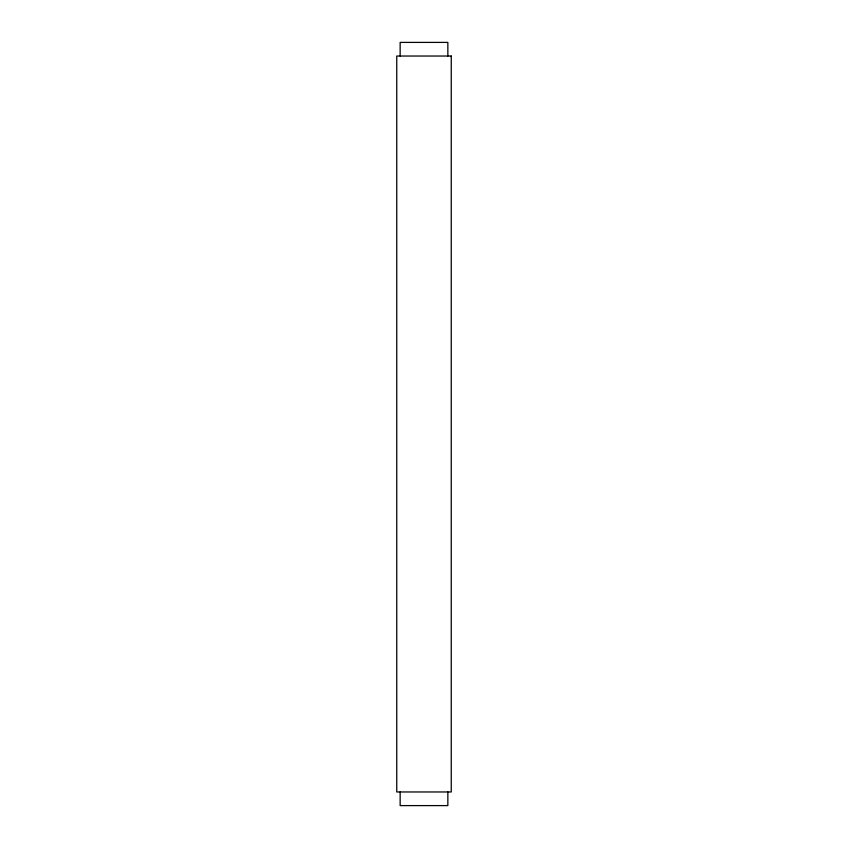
<?xml version="1.0" encoding="UTF-8"?>
<svg xmlns="http://www.w3.org/2000/svg" width="848" height="848" viewBox="0 0 848 848"><rect width="100%" height="100%" fill="white"/><g stroke="black" fill="none" stroke-linecap="round" stroke-linejoin="round"><path stroke-width="1.27" d="M447.85 56.032L447.85 42.4L400.15 42.4L400.15 56.032M447.85 791.968L447.85 805.6L400.15 805.6L400.15 791.968M451.253 56.032L396.747 56.032L396.747 791.968L451.253 791.968L451.253 56.032"/></g></svg>
